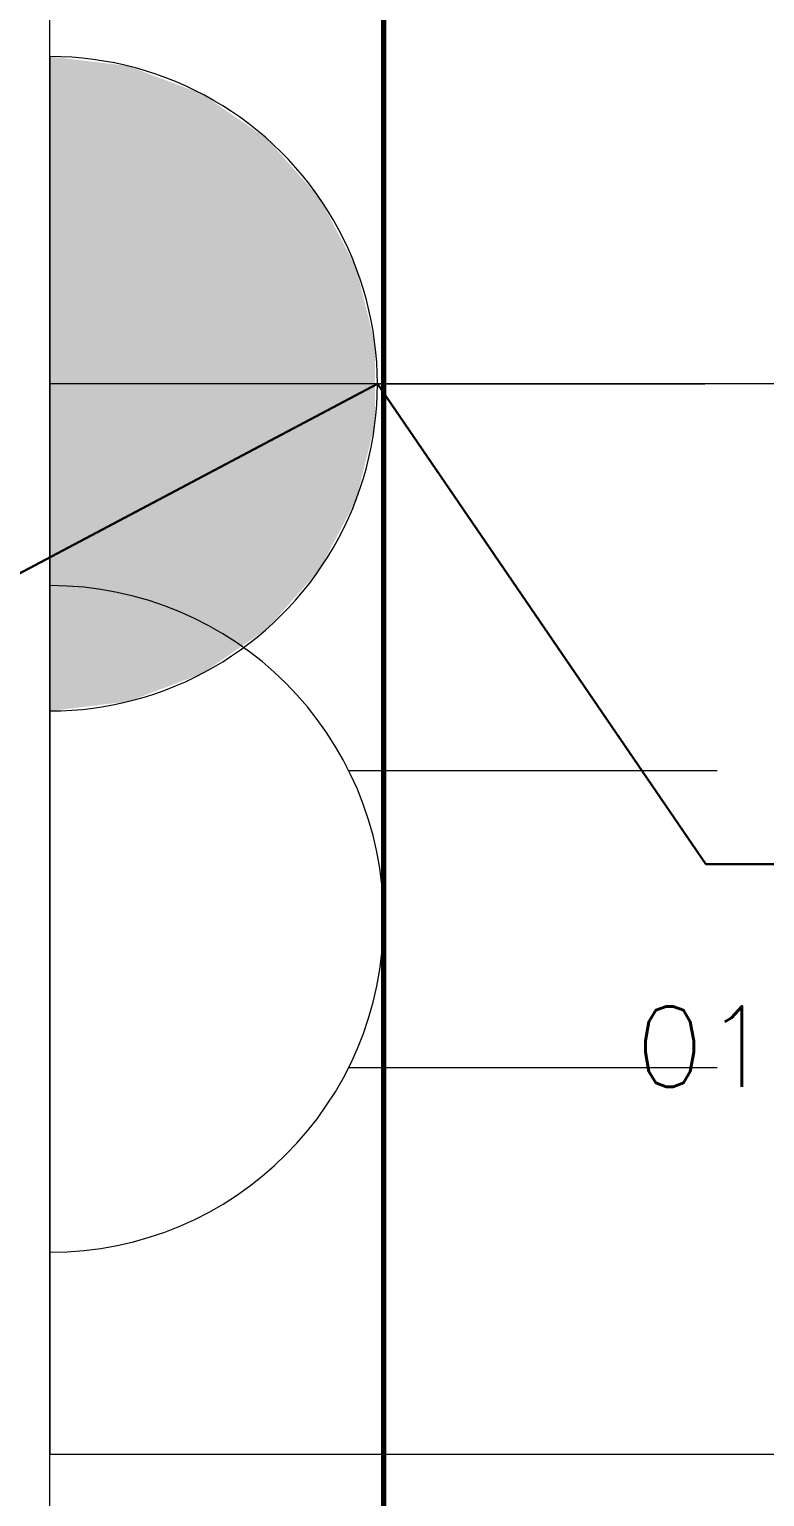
# Model space of a CAD drawing. Header units: metres. Extents: x 75097 to 220695, y -1557923 to -1361206.
# Drawn here: x 168251 to 168663, y -1424804 to -1423982 of the extents above; entities that cross this region are included whole.
import ezdxf

# ---------------------------------------------------------------- set-up
doc = ezdxf.new("R2010")
doc.units = ezdxf.units.M
doc.layers.get('0').update_dxf_attribs({"lineweight": 0})
for name, color, linetype, lineweight in [('A-100 - Copy$0$Medical Equipment and Furniture', 8, 'Continuous', 0), ('A-100 - Copy$0$NEW', 8, 'Continuous', 5), ('A-100 - Copy$0$Walls', 8, 'Continuous', 0), ('E-LG', 245, 'Continuous', 30)]:
    doc.layers.add(name, color=color, linetype=linetype, lineweight=lineweight)
doc.layers.add('E-POWR', color=7, linetype='Continuous', lineweight=9, true_color=0x4e7e3e)
doc.layers.add('E-PW', color=7, linetype='Continuous', lineweight=9, true_color=0x4e7e3e)
doc.styles.add('A-100 - Copy$0$list_ghTextstyle', font='romans.shx', dxfattribs={"height": 0.25})

# ---------------------------------------------------------------- blocks, each defined once
blk = doc.blocks.new('GI-041_dwg_E-SKT2-3902840-GI-041')
at = {"layer": 'E-POWR'}
blk.add_line((0.1982, -0.00002), (-0.1982, -0.00002), dxfattribs=at)
at = {"layer": 'E-PW'}
for p, q in [((-0.08788, 0.17652), (-0.08788, 0.39435)), ((0.08779, 0.17657), (0.08779, 0.3944)), ((-0.14657, -0.00004), (0.14657, -0.00004))]:
    blk.add_line(p, q, dxfattribs=at)
blk.add_arc((0, 0), 0.19719, 0.0142, 180.0142, dxfattribs=at)
blk = doc.blocks.new('GI-041_dwg_UPS-E-SKT1-3902843-GI-041')
at = {"layer": 'E-POWR'}
blk.add_hatch(color=256, dxfattribs=at).paths.add_polyline_path([(-0.19872, -0.00047), (0.19872, -0.00047), (0.19295, 0.04709), (0.17596, 0.09188), (0.14875, 0.13131), (0.11289, 0.16308), (0.07047, 0.18534), (0.02395, 0.19681), (-0.02395, 0.19681), (-0.07047, 0.18534), (-0.11289, 0.16308), (-0.14875, 0.13131), (-0.17596, 0.09188), (-0.19295, 0.04709)], flags=0)
for p, q in [((0, 0.19825), (0, 0.397)), ((-0.19872, -0.00047), (0.19872, -0.00047)), ((-0.14732, -0.00047), (0.14732, -0.00047))]:
    blk.add_line(p, q, dxfattribs=at)
blk.add_arc((0, -0.00047), 0.19872, 360, 180, dxfattribs=at)
blk = doc.blocks.new('*X106')
for p, q in [((5, 3), (5, 3)), ((5, 3), (5, 3)), ((5, 3), (5, 3)), ((5, 3), (5, 3)), ((5, 3), (5, 3)), ((5, 3), (5, 3)), ((5, 3), (5, 3)), ((5, 3), (5, 3)), ((5, 3), (5, 3)), ((5, 3), (5, 3)), ((5, 3), (5, 3)), ((5, 3), (5, 3)), ((5, 3), (5, 3)), ((5, 3), (5, 3)), ((5, 3), (5, 3)), ((5, 3), (5, 3)), ((5, 3), (5, 3)), ((5, 3), (5, 3)), ((5, 3), (5, 3)), ((5, 3), (5, 3)), ((5, 3), (5, 3)), ((5, 3), (5, 3)), ((5, 3), (5, 3)), ((5, 3), (5, 3)), ((5, 3), (5, 3)), ((5, 3), (5, 3)), ((5, 3), (5, 3)), ((5, 3), (5, 3)), ((5, 3), (5, 3)), ((5, 3), (5, 3)), ((5, 3), (5, 3)), ((5, 3), (5, 3)), ((5, 3), (5, 3)), ((5, 3), (5, 3)), ((5, 3), (5, 3)), ((5, 3), (5, 3)), ((5, 3), (5, 3)), ((5, 3), (5, 3)), ((5, 3), (5, 3)), ((5, 3), (5, 3)), ((5, 3), (5, 3)), ((5, 3), (5, 3)), ((5, 3), (5, 3)), ((5, 3), (5, 3)), ((5, 3), (5, 3)), ((5, 3), (5, 3)), ((5, 3), (5, 3)), ((5, 3), (5, 3)), ((5, 3), (5, 3)), ((5, 3), (5, 3)), ((5, 3), (5, 3)), ((5, 3), (5, 3)), ((5, 3), (5, 3)), ((5, 3), (5, 3)), ((5, 3), (5, 3)), ((5, 3), (5, 3)), ((5, 3), (5, 3)), ((5, 3), (5, 3)), ((5, 3), (5, 3)), ((5, 3), (5, 3)), ((5, 3), (5, 3)), ((5, 3), (5, 3)), ((5, 3), (5, 3)), ((5, 3), (5, 3)), ((5, 3), (5, 3)), ((5, 3), (5, 3)), ((6, 3), (5, 3)), ((5, 3), (5, 3)), ((6, 3), (5, 3)), ((5, 3), (5, 3)), ((6, 3), (5, 3)), ((5, 3), (5, 3)), ((6, 3), (5, 3)), ((5, 3), (5, 3)), ((5, 3), (5, 3)), ((5, 3), (5, 3)), ((5, 3), (5, 3)), ((5, 3), (5, 3)), ((5, 3), (5, 3)), ((5, 3), (5, 3)), ((5, 3), (5, 3)), ((5, 3), (5, 3)), ((5, 3), (5, 3)), ((5, 3), (5, 3)), ((5, 3), (5, 3)), ((5, 3), (5, 3)), ((5, 3), (5, 3)), ((5, 3), (5, 3)), ((5, 3), (5, 3)), ((5, 3), (5, 3)), ((5, 3), (5, 3)), ((5, 3), (5, 3)), ((5, 3), (5, 3)), ((5, 3), (5, 3)), ((5, 3), (5, 3)), ((5, 3), (5, 3)), ((6, 3), (6, 3)), ((6, 3), (6, 3)), ((6, 3), (6, 3)), ((6, 3), (6, 3)), ((6, 3), (6, 3)), ((6, 3), (6, 3)), ((6, 3), (6, 3)), ((6, 3), (6, 3)), ((6, 3), (6, 3)), ((6, 3), (6, 3)), ((6, 3), (6, 3)), ((6, 3), (6, 3)), ((6, 3), (6, 3)), ((6, 3), (6, 3)), ((6, 3), (6, 3)), ((6, 3), (6, 3)), ((6, 3), (6, 3)), ((6, 3), (6, 3)), ((6, 3), (6, 3)), ((6, 3), (6, 3)), ((6, 3), (6, 3)), ((6, 3), (6, 3)), ((6, 3), (6, 3)), ((6, 3), (6, 3)), ((6, 3), (6, 3)), ((6, 3), (6, 3)), ((6, 3), (6, 3)), ((6, 3), (6, 3)), ((6, 3), (6, 3)), ((6, 3), (6, 3)), ((6, 3), (6, 3)), ((6, 3), (6, 3)), ((6, 3), (6, 3)), ((6, 3), (6, 3)), ((6, 3), (6, 3)), ((6, 3), (6, 3)), ((6, 3), (6, 3)), ((6, 3), (6, 3)), ((6, 3), (6, 3)), ((6, 3), (6, 3)), ((6, 3), (6, 3)), ((6, 3), (6, 3)), ((6, 3), (6, 3)), ((6, 3), (6, 3)), ((6, 3), (6, 3)), ((6, 3), (6, 3)), ((6, 3), (6, 3)), ((6, 3), (6, 3)), ((6, 3), (6, 3)), ((6, 3), (6, 3)), ((6, 3), (6, 3)), ((6, 3), (6, 3)), ((6, 3), (6, 3)), ((6, 3), (6, 3)), ((6, 3), (6, 3)), ((6, 3), (6, 3)), ((6, 3), (6, 3)), ((6, 3), (6, 3)), ((6, 3), (6, 3)), ((6, 3), (6, 3)), ((6, 3), (6, 3)), ((6, 3), (6, 3)), ((6, 3), (6, 3)), ((6, 3), (6, 3)), ((6, 3), (6, 3)), ((6, 3), (6, 3)), ((6, 3), (6, 3)), ((6, 3), (6, 3)), ((6, 3), (6, 3)), ((6, 3), (6, 3)), ((6, 3), (6, 3)), ((6, 3), (6, 3)), ((6, 3), (6, 3)), ((6, 3), (6, 3)), ((6, 3), (6, 3)), ((6, 3), (6, 3)), ((6, 3), (6, 3)), ((6, 3), (6, 3)), ((6, 3), (6, 3)), ((6, 3), (6, 3)), ((6, 3), (6, 3)), ((6, 3), (6, 3)), ((6, 3), (6, 3)), ((6, 3), (6, 3)), ((6, 3), (6, 3)), ((6, 3), (6, 3)), ((6, 3), (6, 3)), ((6, 3), (6, 3)), ((6, 3), (6, 3)), ((6, 3), (6, 3)), ((6, 3), (6, 3)), ((6, 3), (6, 3)), ((6, 3), (6, 3)), ((6, 3), (6, 3)), ((6, 3), (6, 3)), ((6, 3), (6, 3)), ((6, 3), (6, 3)), ((6, 3), (6, 3)), ((6, 3), (6, 3)), ((6, 3), (6, 3)), ((6, 3), (6, 3)), ((6, 3), (6, 3)), ((6, 3), (6, 3)), ((6, 3), (6, 3)), ((6, 3), (6, 3)), ((6, 3), (6, 3)), ((6, 3), (6, 3)), ((6, 3), (6, 3)), ((6, 3), (6, 3)), ((6, 3), (6, 3)), ((6, 3), (6, 3)), ((6, 3), (6, 3)), ((6, 3), (6, 3)), ((6, 3), (6, 3)), ((6, 3), (6, 3)), ((6, 3), (6, 3)), ((6, 3), (6, 3)), ((6, 3), (6, 3)), ((6, 3), (6, 3)), ((6, 3), (6, 3)), ((6, 3), (6, 3)), ((6, 3), (6, 3)), ((6, 3), (6, 3)), ((6, 3), (6, 3)), ((6, 3), (6, 3)), ((6, 3), (6, 3)), ((6, 3), (6, 3)), ((6, 3), (6, 3)), ((6, 3), (6, 3)), ((6, 3), (6, 3)), ((6, 3), (6, 3)), ((6, 3), (6, 3)), ((6, 3), (6, 3)), ((6, 3), (6, 3)), ((6, 3), (6, 3)), ((6, 3), (6, 3)), ((6, 3), (6, 3)), ((6, 3), (6, 3)), ((6, 3), (6, 3)), ((6, 3), (6, 3)), ((6, 3), (6, 3)), ((6, 3), (6, 3)), ((6, 3), (6, 3)), ((6, 3), (6, 3)), ((6, 3), (6, 3)), ((6, 3), (6, 3)), ((6, 3), (6, 3)), ((6, 3), (6, 3)), ((6, 3), (6, 3)), ((6, 3), (6, 3)), ((6, 3), (6, 3)), ((6, 3), (6, 3)), ((6, 3), (6, 3)), ((6, 3), (6, 3)), ((6, 3), (6, 3)), ((6, 3), (6, 3)), ((6, 3), (6, 3)), ((6, 3), (6, 3)), ((6, 3), (6, 3)), ((6, 3), (6, 3)), ((6, 3), (6, 3)), ((6, 3), (6, 3)), ((6, 3), (6, 3)), ((6, 3), (6, 3)), ((6, 3), (6, 3)), ((6, 3), (6, 3)), ((6, 3), (6, 3)), ((6, 3), (6, 3)), ((6, 3), (6, 3)), ((6, 3), (6, 3)), ((6, 3), (6, 3)), ((6, 3), (6, 3)), ((6, 3), (6, 3)), ((6, 3), (6, 3)), ((6, 3), (6, 3)), ((6, 3), (6, 3)), ((6, 3), (6, 3)), ((6, 3), (6, 3)), ((6, 3), (6, 3)), ((6, 3), (6, 3)), ((6, 3), (6, 3)), ((6, 3), (6, 3)), ((6, 3), (6, 3)), ((6, 3), (6, 3)), ((6, 3), (6, 3)), ((6, 3), (6, 3)), ((6, 3), (6, 3)), ((6, 3), (6, 3)), ((6, 3), (6, 3)), ((6, 3), (6, 3)), ((6, 3), (6, 3)), ((6, 3), (6, 3)), ((6, 3), (6, 3)), ((6, 3), (6, 3)), ((6, 3), (6, 3)), ((6, 3), (6, 3)), ((6, 3), (6, 3)), ((6, 3), (6, 3)), ((6, 3), (6, 3)), ((6, 3), (6, 3)), ((6, 3), (6, 3)), ((6, 3), (6, 3)), ((6, 3), (6, 3)), ((6, 3), (6, 3)), ((6, 3), (5, 3)), ((6, 3), (5, 3)), ((6, 3), (5, 3)), ((6, 3), (5, 3)), ((6, 3), (5, 3)), ((6, 3), (6, 3)), ((6, 3), (6, 3)), ((6, 3), (6, 3)), ((6, 3), (6, 3)), ((6, 3), (6, 3)), ((6, 3), (6, 3)), ((6, 3), (6, 3)), ((6, 3), (6, 3)), ((6, 3), (6, 3)), ((6, 3), (6, 3)), ((6, 3), (6, 3)), ((6, 3), (6, 3)), ((6, 3), (6, 3)), ((6, 3), (6, 3)), ((6, 3), (6, 3)), ((6, 3), (6, 3)), ((6, 3), (6, 3)), ((6, 3), (6, 3)), ((6, 3), (6, 3)), ((6, 3), (6, 3)), ((6, 3), (6, 3)), ((6, 3), (6, 3)), ((6, 3), (6, 3)), ((6, 3), (6, 3)), ((6, 3), (6, 3)), ((6, 3), (6, 3)), ((6, 3), (6, 3)), ((6, 3), (6, 3)), ((6, 3), (6, 3)), ((6, 3), (6, 3)), ((6, 3), (6, 3)), ((6, 3), (6, 3)), ((6, 3), (6, 3)), ((6, 3), (6, 3)), ((6, 3), (6, 3)), ((6, 3), (6, 3)), ((6, 3), (6, 3)), ((6, 3), (6, 3)), ((6, 3), (6, 3)), ((6, 3), (6, 3)), ((6, 3), (6, 3)), ((6, 3), (6, 3)), ((6, 3), (6, 3)), ((6, 3), (6, 3)), ((6, 3), (6, 3)), ((6, 3), (6, 3)), ((6, 3), (6, 3)), ((6, 3), (6, 3)), ((6, 3), (6, 3)), ((6, 3), (6, 3)), ((6, 3), (6, 3)), ((6, 3), (6, 3)), ((6, 3), (6, 3)), ((6, 3), (6, 3)), ((6, 3), (6, 3)), ((6, 3), (6, 3)), ((6, 3), (6, 3)), ((6, 3), (6, 3)), ((6, 3), (6, 3)), ((6, 3), (6, 3)), ((6, 3), (6, 3)), ((6, 3), (6, 3)), ((6, 3), (6, 3)), ((6, 3), (6, 3)), ((6, 3), (6, 3)), ((6, 3), (6, 3)), ((6, 3), (6, 3)), ((6, 3), (6, 3)), ((6, 3), (6, 3)), ((6, 3), (6, 3)), ((6, 3), (6, 3)), ((6, 3), (6, 3)), ((6, 3), (6, 3)), ((6, 3), (6, 3)), ((6, 3), (6, 3)), ((6, 3), (6, 3)), ((6, 3), (6, 3)), ((6, 3), (6, 3)), ((6, 3), (6, 3)), ((6, 3), (6, 3)), ((6, 3), (6, 3)), ((6, 3), (6, 3)), ((6, 3), (6, 3)), ((6, 3), (6, 3)), ((6, 3), (6, 3)), ((6, 3), (6, 3)), ((6, 3), (6, 3)), ((6, 3), (6, 3)), ((6, 3), (6, 3)), ((6, 3), (6, 3)), ((6, 3), (6, 3)), ((6, 3), (6, 3)), ((6, 3), (6, 3)), ((6, 3), (6, 3)), ((6, 3), (6, 3)), ((6, 3), (6, 3)), ((6, 3), (6, 3)), ((6, 3), (6, 3)), ((6, 3), (6, 3)), ((6, 3), (6, 3)), ((6, 3), (6, 3)), ((6, 3), (6, 3)), ((6, 3), (6, 3)), ((6, 3), (6, 3)), ((6, 3), (6, 3)), ((6, 3), (6, 3)), ((6, 3), (6, 3)), ((6, 3), (6, 3)), ((6, 3), (6, 3)), ((6, 3), (6, 3)), ((6, 3), (6, 3)), ((6, 3), (6, 3)), ((6, 3), (6, 3)), ((6, 3), (6, 3)), ((6, 3), (6, 3)), ((6, 3), (6, 3)), ((6, 3), (6, 3)), ((6, 3), (6, 3)), ((6, 3), (6, 3)), ((6, 3), (6, 3)), ((6, 3), (6, 3)), ((6, 3), (6, 3)), ((6, 3), (6, 3)), ((6, 3), (6, 3)), ((6, 3), (6, 3)), ((6, 3), (6, 3)), ((6, 3), (6, 3)), ((6, 3), (6, 3)), ((6, 3), (6, 3)), ((6, 3), (6, 3)), ((6, 3), (6, 3)), ((6, 3), (6, 3)), ((6, 3), (6, 3)), ((6, 3), (6, 3)), ((6, 3), (6, 3)), ((6, 3), (6, 3)), ((6, 3), (6, 3)), ((6, 3), (6, 3)), ((6, 3), (6, 3)), ((6, 3), (6, 3)), ((6, 3), (6, 3)), ((6, 3), (6, 3)), ((6, 3), (6, 3)), ((6, 3), (6, 3)), ((6, 3), (6, 3)), ((6, 3), (6, 3)), ((6, 3), (6, 3)), ((6, 3), (6, 3)), ((6, 3), (6, 3)), ((6, 3), (6, 3)), ((6, 3), (6, 3)), ((6, 3), (6, 3)), ((6, 3), (6, 3)), ((6, 3), (6, 3)), ((6, 3), (6, 3)), ((6, 3), (6, 3)), ((6, 3), (6, 3)), ((6, 3), (6, 3)), ((6, 3), (6, 3)), ((6, 3), (6, 3)), ((6, 3), (6, 3)), ((6, 3), (6, 3)), ((6, 3), (6, 3)), ((6, 3), (6, 3)), ((6, 3), (6, 3)), ((6, 3), (6, 3)), ((6, 3), (6, 3)), ((6, 3), (6, 3)), ((6, 3), (6, 3)), ((6, 3), (6, 3)), ((6, 3), (6, 3)), ((6, 3), (6, 3)), ((6, 3), (6, 3)), ((6, 3), (6, 3)), ((6, 3), (6, 3)), ((6, 3), (6, 3)), ((6, 3), (6, 3)), ((6, 3), (6, 3)), ((6, 3), (6, 3)), ((6, 3), (6, 3)), ((6, 3), (6, 3)), ((6, 3), (6, 3)), ((6, 3), (6, 3)), ((6, 3), (6, 3)), ((6, 3), (6, 3)), ((6, 3), (6, 3)), ((6, 3), (6, 3)), ((6, 3), (6, 3)), ((6, 3), (6, 3)), ((6, 3), (6, 3)), ((6, 3), (6, 3)), ((6, 3), (6, 3)), ((6, 3), (6, 3)), ((6, 3), (6, 3)), ((6, 3), (6, 3)), ((6, 3), (6, 3)), ((6, 3), (6, 3)), ((6, 3), (6, 3)), ((6, 3), (6, 3)), ((6, 3), (6, 3)), ((6, 3), (6, 3)), ((6, 3), (6, 3)), ((6, 3), (6, 3)), ((6, 3), (6, 3)), ((6, 3), (6, 3)), ((6, 3), (6, 3)), ((6, 3), (6, 3)), ((6, 3), (6, 3)), ((6, 3), (6, 3)), ((6, 3), (6, 3)), ((6, 3), (6, 3)), ((6, 3), (6, 3)), ((6, 3), (6, 3)), ((6, 3), (6, 3)), ((6, 3), (6, 3)), ((6, 3), (6, 3)), ((6, 3), (6, 3)), ((6, 3), (6, 3)), ((6, 3), (6, 3)), ((6, 3), (6, 3)), ((6, 3), (6, 3)), ((6, 3), (6, 3)), ((6, 3), (6, 3)), ((6, 3), (6, 3)), ((6, 3), (6, 3)), ((6, 3), (6, 3)), ((6, 3), (6, 3)), ((6, 3), (6, 3)), ((6, 3), (6, 3)), ((6, 3), (6, 3)), ((6, 3), (6, 3)), ((6, 3), (6, 3)), ((6, 3), (6, 3)), ((6, 3), (6, 3)), ((6, 3), (6, 3)), ((6, 3), (6, 3)), ((6, 3), (6, 3)), ((6, 3), (6, 3)), ((6, 3), (6, 3)), ((6, 3), (6, 3)), ((6, 3), (6, 3)), ((6, 3), (6, 3)), ((6, 3), (6, 3)), ((6, 3), (6, 3)), ((6, 3), (6, 3)), ((6, 3), (6, 3)), ((6, 3), (6, 3)), ((6, 3), (6, 3)), ((6, 3), (6, 3)), ((6, 3), (6, 3)), ((6, 3), (6, 3)), ((6, 3), (6, 3)), ((6, 3), (6, 3)), ((6, 3), (6, 3)), ((6, 3), (6, 3)), ((6, 3), (6, 3)), ((6, 3), (6, 3)), ((6, 3), (6, 3)), ((6, 3), (6, 3)), ((6, 3), (6, 3)), ((6, 3), (6, 3)), ((6, 3), (6, 3)), ((6, 3), (6, 3)), ((6, 3), (6, 3)), ((6, 3), (6, 3)), ((6, 3), (6, 3)), ((6, 3), (6, 3)), ((6, 3), (6, 3)), ((6, 3), (6, 3)), ((6, 3), (6, 3)), ((6, 3), (6, 3)), ((6, 3), (6, 3)), ((6, 3), (6, 3)), ((6, 3), (6, 3)), ((6, 3), (6, 3)), ((6, 3), (6, 3)), ((6, 3), (6, 3)), ((6, 3), (6, 3)), ((6, 3), (6, 3)), ((6, 3), (6, 3)), ((6, 3), (6, 3)), ((6, 3), (6, 3)), ((6, 3), (6, 3)), ((6, 3), (6, 3)), ((6, 3), (6, 3)), ((6, 3), (6, 3)), ((6, 3), (6, 3)), ((6, 3), (6, 3)), ((6, 3), (6, 3)), ((6, 3), (6, 3)), ((6, 3), (6, 3)), ((6, 3), (6, 3)), ((6, 3), (6, 3)), ((6, 3), (6, 3)), ((6, 3), (6, 3)), ((6, 3), (6, 3)), ((6, 3), (6, 3)), ((6, 3), (6, 3)), ((6, 3), (6, 3)), ((6, 3), (6, 3)), ((6, 3), (6, 3)), ((6, 3), (6, 3)), ((6, 3), (6, 3)), ((6, 3), (6, 3)), ((6, 3), (6, 3)), ((6, 3), (6, 3)), ((6, 3), (6, 3)), ((6, 3), (6, 3)), ((6, 3), (6, 3)), ((6, 3), (6, 3)), ((6, 3), (6, 3)), ((6, 3), (6, 3)), ((6, 3), (6, 3)), ((6, 3), (6, 3)), ((6, 3), (6, 3)), ((6, 3), (6, 3)), ((6, 3), (6, 3))]:
    blk.add_line(p, q)
blk = doc.blocks.new('*X107')
for p, q in [((13, 1), (13, 1)), ((13, 1), (13, 1)), ((13, 1), (13, 1)), ((13, 1), (13, 1)), ((13, 1), (13, 1)), ((13, 1), (13, 1)), ((13, 1), (13, 1)), ((13, 1), (13, 1)), ((13, 1), (13, 1)), ((13, 1), (13, 1)), ((13, 1), (13, 1)), ((13, 1), (13, 1)), ((13, 1), (13, 1)), ((13, 1), (13, 1)), ((13, 1), (13, 1)), ((13, 1), (14, 1)), ((13, 1), (14, 1)), ((13, 1), (14, 1)), ((13, 1), (13, 1)), ((13, 1), (13, 1)), ((13, 1), (13, 1)), ((13, 1), (13, 1)), ((13, 1), (13, 1)), ((13, 1), (13, 1)), ((13, 1), (13, 1)), ((13, 1), (13, 1)), ((13, 1), (13, 1)), ((13, 1), (13, 1)), ((13, 1), (13, 1)), ((13, 1), (13, 1)), ((13, 1), (13, 1)), ((13, 1), (13, 1)), ((13, 1), (13, 1)), ((13, 1), (13, 1)), ((13, 1), (13, 1)), ((13, 1), (13, 1)), ((13, 1), (13, 1)), ((13, 1), (13, 1)), ((13, 1), (13, 1)), ((13, 1), (13, 1)), ((13, 1), (13, 1)), ((13, 1), (13, 1)), ((13, 1), (13, 1)), ((13, 1), (13, 1)), ((13, 1), (13, 1)), ((13, 1), (13, 1)), ((13, 1), (13, 1)), ((13, 1), (13, 1)), ((13, 1), (13, 1)), ((13, 1), (13, 1)), ((13, 1), (13, 1)), ((13, 1), (13, 1)), ((13, 1), (13, 1)), ((13, 1), (13, 1)), ((13, 1), (13, 1)), ((13, 1), (13, 1)), ((13, 1), (13, 1)), ((13, 1), (13, 1)), ((13, 1), (13, 1)), ((13, 1), (13, 1)), ((13, 1), (13, 1)), ((13, 1), (13, 1)), ((13, 1), (13, 1)), ((13, 1), (13, 1)), ((13, 1), (13, 1)), ((13, 1), (13, 1)), ((13, 1), (13, 1)), ((13, 1), (13, 1)), ((13, 1), (13, 1)), ((13, 1), (13, 1)), ((13, 1), (13, 1)), ((13, 1), (13, 1)), ((13, 1), (13, 1)), ((13, 1), (13, 1)), ((13, 1), (13, 1)), ((13, 1), (13, 1)), ((13, 1), (13, 1)), ((13, 1), (13, 1)), ((13, 1), (13, 1)), ((13, 1), (13, 1)), ((13, 1), (13, 1)), ((13, 1), (13, 1)), ((13, 1), (13, 1)), ((13, 1), (13, 1)), ((13, 1), (13, 1)), ((13, 1), (13, 1)), ((13, 1), (13, 1)), ((13, 1), (13, 1)), ((13, 1), (13, 1)), ((13, 1), (13, 1)), ((13, 1), (13, 1)), ((13, 1), (13, 1)), ((13, 1), (13, 1)), ((13, 1), (13, 1)), ((13, 1), (13, 1)), ((13, 1), (13, 1)), ((13, 1), (13, 1)), ((13, 1), (13, 1)), ((13, 1), (13, 1)), ((13, 1), (13, 1)), ((13, 1), (13, 1)), ((13, 1), (13, 1)), ((13, 1), (13, 1)), ((13, 1), (13, 1)), ((13, 1), (13, 1)), ((13, 1), (13, 1)), ((13, 1), (13, 1)), ((13, 1), (13, 1)), ((13, 1), (13, 1)), ((13, 1), (13, 1)), ((13, 1), (13, 1)), ((13, 1), (13, 1)), ((13, 1), (13, 1)), ((13, 1), (13, 1)), ((13, 1), (13, 1)), ((13, 1), (13, 1)), ((13, 1), (13, 1)), ((13, 1), (13, 1)), ((13, 1), (13, 1)), ((13, 1), (13, 1)), ((13, 1), (13, 1)), ((13, 1), (13, 1)), ((13, 1), (13, 1)), ((13, 1), (14, 1)), ((13, 0), (13, 0)), ((13, 0), (13, 0)), ((13, 0), (13, 0)), ((13, 0), (13, 0)), ((13, 0), (13, 0)), ((13, 0), (13, 0)), ((13, 0), (13, 0)), ((13, 0), (13, 0)), ((13, 0), (13, 0)), ((13, 0), (13, 0)), ((13, 0), (13, 0)), ((13, 0), (13, 0)), ((13, 0), (13, 0)), ((13, 0), (13, 0)), ((13, 0), (13, 0)), ((13, 0), (13, 0)), ((13, 0), (13, 0)), ((13, 0), (13, 0)), ((13, 0), (13, 0)), ((13, 0), (13, 0)), ((13, 0), (13, 0)), ((13, 0), (13, 0)), ((13, 0), (13, 0)), ((13, 0), (13, 0)), ((13, 0), (13, 0)), ((13, 0), (13, 0)), ((13, 0), (13, 0)), ((13, 0), (13, 0)), ((13, 0), (13, 0)), ((13, 0), (13, 0)), ((13, 0), (13, 0)), ((13, 0), (13, 0)), ((13, 0), (13, 0)), ((13, 0), (13, 0)), ((13, 0), (13, 0)), ((13, 0), (13, 0)), ((13, 0), (13, 0)), ((13, 0), (13, 0)), ((13, 0), (13, 0)), ((13, 0), (13, 0)), ((13, 0), (13, 0)), ((13, 0), (13, 0)), ((13, 0), (13, 0)), ((13, 0), (13, 0)), ((13, 0), (13, 0)), ((13, 0), (13, 0)), ((13, 0), (13, 0)), ((13, 0), (13, 0)), ((13, 0), (14, 0)), ((13, 0), (14, 0)), ((13, 0), (13, 0)), ((13, 0), (14, 0)), ((14, 1), (14, 1)), ((14, 1), (14, 1)), ((14, 1), (14, 1)), ((14, 1), (14, 1)), ((14, 1), (14, 1)), ((14, 1), (14, 1)), ((14, 1), (14, 1)), ((14, 1), (14, 1)), ((14, 1), (14, 1)), ((14, 1), (14, 1)), ((14, 1), (14, 1)), ((14, 1), (14, 1)), ((14, 1), (14, 1)), ((14, 1), (14, 1)), ((14, 1), (14, 1)), ((14, 1), (14, 1)), ((14, 1), (14, 1)), ((14, 1), (14, 1)), ((14, 1), (14, 1)), ((14, 1), (14, 1)), ((14, 1), (14, 1)), ((14, 1), (14, 1)), ((14, 1), (14, 1)), ((14, 1), (14, 1)), ((14, 1), (14, 1)), ((14, 1), (14, 1)), ((14, 1), (14, 1)), ((14, 1), (14, 1)), ((14, 1), (14, 1)), ((14, 1), (14, 1)), ((14, 1), (14, 1)), ((14, 1), (14, 1)), ((14, 1), (14, 1)), ((14, 1), (14, 1)), ((14, 1), (14, 1)), ((14, 1), (14, 1)), ((14, 1), (14, 1)), ((14, 1), (14, 1)), ((14, 1), (14, 1)), ((14, 1), (14, 1)), ((14, 1), (14, 1)), ((14, 1), (14, 1)), ((14, 1), (14, 1)), ((14, 1), (14, 1)), ((14, 1), (14, 1)), ((14, 1), (14, 1)), ((14, 1), (14, 1)), ((14, 1), (14, 1)), ((14, 1), (14, 1)), ((14, 1), (14, 1)), ((14, 1), (14, 1)), ((14, 1), (14, 1)), ((14, 1), (14, 1)), ((14, 1), (14, 1)), ((14, 1), (14, 1)), ((14, 1), (14, 1)), ((14, 1), (14, 1)), ((14, 1), (14, 1)), ((14, 1), (14, 1)), ((14, 1), (14, 1)), ((14, 1), (14, 1)), ((14, 1), (14, 1)), ((14, 1), (14, 1)), ((14, 1), (14, 1)), ((14, 1), (14, 1)), ((14, 1), (14, 1)), ((14, 1), (14, 1)), ((14, 1), (14, 1)), ((14, 1), (14, 1)), ((14, 1), (14, 1)), ((14, 1), (14, 1)), ((14, 1), (14, 1)), ((14, 1), (14, 1)), ((14, 1), (14, 1)), ((14, 1), (14, 1)), ((14, 1), (14, 1)), ((14, 1), (14, 1)), ((14, 1), (14, 1)), ((14, 1), (14, 1)), ((14, 1), (14, 1)), ((14, 1), (14, 1)), ((14, 1), (14, 1)), ((14, 1), (14, 1)), ((14, 1), (14, 1)), ((14, 1), (14, 1)), ((14, 1), (14, 1)), ((14, 1), (14, 1)), ((14, 1), (14, 1)), ((14, 1), (14, 1)), ((14, 1), (14, 1)), ((14, 1), (14, 1)), ((14, 1), (14, 1)), ((14, 1), (14, 1)), ((14, 1), (14, 1)), ((14, 0), (14, 0)), ((14, 0), (14, 0)), ((14, 0), (14, 0)), ((14, 0), (14, 0)), ((14, 0), (14, 0)), ((14, 0), (14, 0)), ((14, 0), (14, 0)), ((14, 0), (14, 0)), ((14, 0), (14, 0)), ((14, 0), (14, 0)), ((14, 0), (14, 0)), ((14, 0), (14, 0)), ((14, 0), (14, 0)), ((14, 0), (14, 0)), ((14, 0), (14, 0)), ((14, 0), (14, 0)), ((14, 0), (14, 0)), ((14, 0), (14, 0)), ((14, 0), (14, 0)), ((14, 0), (14, 0)), ((14, 0), (14, 0)), ((14, 0), (14, 0)), ((14, 0), (14, 0)), ((14, 0), (14, 0)), ((14, 0), (14, 0)), ((14, 0), (14, 0)), ((14, 0), (14, 0)), ((14, 0), (14, 0)), ((14, 0), (14, 0)), ((14, 0), (14, 0)), ((14, 0), (14, 0)), ((14, 0), (14, 0)), ((14, 0), (14, 0)), ((14, 0), (14, 0)), ((14, 0), (14, 0)), ((14, 0), (14, 0)), ((14, 0), (14, 0)), ((14, 0), (14, 0)), ((14, 0), (14, 0)), ((14, 0), (14, 0)), ((14, 0), (14, 0)), ((14, 0), (14, 0)), ((14, 0), (14, 0)), ((14, 0), (14, 0)), ((14, 0), (14, 0)), ((14, 0), (14, 0)), ((14, 0), (14, 0)), ((14, 0), (14, 0)), ((13, 0), (13, 0)), ((13, 0), (14, 0)), ((13, 0), (13, 0)), ((13, 0), (14, 0)), ((13, 0), (13, 0)), ((13, 0), (14, 0)), ((13, 0), (13, 0)), ((13, 0), (13, 0)), ((13, 0), (13, 0)), ((13, 0), (13, 0)), ((13, 0), (14, 0)), ((13, 0), (13, 0)), ((13, 0), (14, 0)), ((13, 0), (13, 0)), ((13, 0), (14, 0)), ((13, 0), (13, 0)), ((13, 0), (14, 0)), ((13, 0), (13, 0)), ((13, 0), (14, 0)), ((13, 0), (13, 0)), ((13, 0), (14, 0)), ((13, 0), (13, 0)), ((13, 0), (14, 0)), ((13, 0), (13, 0)), ((13, 0), (13, 0)), ((13, 0), (13, 0)), ((13, 0), (14, 0)), ((13, 0), (13, 0)), ((13, 0), (14, 0)), ((13, 0), (13, 0)), ((13, 0), (14, 0)), ((13, 0), (13, 0)), ((13, 0), (14, 0)), ((13, 0), (13, 0)), ((13, 0), (13, 0)), ((13, 0), (13, 0)), ((13, 0), (13, 0)), ((13, 0), (13, 0)), ((13, 0), (13, 0)), ((13, 0), (13, 0)), ((13, 0), (13, 0)), ((13, 0), (13, 0)), ((13, 0), (13, 0)), ((13, 0), (13, 0)), ((13, 0), (13, 0)), ((13, 0), (13, 0)), ((13, 0), (13, 0)), ((13, 0), (13, 0)), ((13, 0), (13, 0)), ((13, 0), (13, 0)), ((13, 0), (13, 0)), ((13, 0), (13, 0)), ((13, 0), (13, 0)), ((13, 0), (13, 0)), ((13, 0), (13, 0)), ((13, 0), (13, 0)), ((13, 0), (13, 0)), ((13, 0), (13, 0)), ((13, 0), (13, 0)), ((13, 0), (13, 0)), ((13, 0), (13, 0)), ((13, 0), (13, 0)), ((13, 0), (13, 0)), ((13, 0), (13, 0)), ((13, -1), (13, -1)), ((13, -1), (13, -1)), ((13, -1), (13, -1)), ((13, -1), (13, -1)), ((13, -1), (13, -1)), ((13, -1), (14, -1)), ((13, -1), (13, -1)), ((14, 0), (14, 0)), ((14, 0), (14, 0)), ((14, 0), (14, 0)), ((14, 0), (14, 0)), ((14, 0), (14, 0)), ((14, 0), (14, 0)), ((14, 0), (14, 0)), ((14, 0), (14, 0)), ((14, 0), (14, 0)), ((14, 0), (14, 0)), ((14, 0), (14, 0)), ((14, 0), (14, 0)), ((14, 0), (14, 0)), ((14, 0), (14, 0)), ((14, 0), (14, 0)), ((13, 0), (14, 0)), ((14, 0), (14, 0)), ((14, 0), (14, 0)), ((14, 0), (14, 0)), ((14, 0), (14, 0)), ((14, 0), (14, 0)), ((14, 0), (14, 0)), ((14, 0), (14, 0)), ((14, 0), (14, 0)), ((14, 0), (14, 0)), ((14, 0), (14, 0)), ((14, 0), (14, 0)), ((14, 0), (14, 0)), ((14, 0), (14, 0)), ((14, 0), (14, 0)), ((14, 0), (14, 0)), ((14, 0), (14, 0)), ((14, 0), (14, 0)), ((14, 0), (14, 0)), ((14, 0), (14, 0)), ((14, 0), (14, 0)), ((14, 0), (14, 0)), ((14, 0), (14, 0)), ((14, 0), (14, 0)), ((14, 0), (14, 0)), ((14, 0), (14, 0)), ((14, 0), (14, 0)), ((14, 0), (14, 0)), ((14, 0), (14, 0)), ((14, 0), (14, 0)), ((14, 0), (14, 0)), ((14, 0), (14, 0)), ((14, 0), (14, 0)), ((14, 0), (14, 0)), ((14, 0), (14, 0)), ((14, -1), (14, -1)), ((14, -1), (14, -1)), ((14, -1), (14, -1)), ((14, -1), (14, -1)), ((14, -1), (14, -1))]:
    blk.add_line(p, q)
blk = doc.blocks.new('A-100 - Copy$0$GF21042-P')
for p, q in [((0.7, 0.6), (-0.7, 0.6)), ((0.7, 0), (0.7, 0.6)), ((-0.7, 0), (0.7, 0))]:
    blk.add_line(p, q)
for points in [[(0.7, 0.6), (0.7, 0.6), (0.7, 0.6), (0.7, 0.6), (0.7, 0.6), (0.7, 0.6), (0.7, 0.6), (0.7, 0.6), (0.7, 0.6), (0.7, 0.6), (0.7, 0.6), (0.7, 0.6), (0.7, 0.6), (0.7, 0.6), (0.7, 0.6), (0.7, 0.6), (0.7, 0.6), (0.7, 0.6), (0.7, 0.6), (0.7, 0.6), (0.7, 0.6), (0.7, 0.6), (0.7, 0.6), (0.7, 0.6), (0.7, 0.6), (0.7, 0.6), (0.7, 0.6), (0.7, 0.6), (0.7, 0.6), (0.7, 0.6), (0.7, 0.6), (0.7, 0.6), (0.7, 0.6), (0.7, 0.6), (0.7, 0.6), (0.7, 0.6), (0.7, 0.6), (0.7, 0.6), (0.7, 0.6), (0.7, 0.6), (0.7, 0.6), (0.7, 0.6), (0.7, 0.6), (0.7, 0.6), (0.7, 0.6), (0.7, 0.6), (0.7, 0.6), (0.7, 0.6), (0.7, 0.6), (0.7, 0.6), (0.7, 0.6), (0.7, 0.6), (0.7, 0.6), (0.7, 0.6), (0.7, 0.6), (0.7, 0.6), (0.7, 0.6), (0.7, 0.6), (0.7, 0.6), (0.7, 0.6), (0.7, 0.6), (0.7, 0.6), (0.7, 0.6), (0.7, 0.6), (0.7, 0.6), (0.7, 0.6), (0.7, 0.6), (0.7, 0.6), (0.7, 0.6), (0.7, 0.6), (0.7, 0.6), (0.7, 0.6), (0.7, 0.6), (0.7, 0.6), (0.7, 0.6), (0.7, 0.6), (0.7, 0.6), (0.7, 0.6), (0.7, 0.6), (0.7, 0.6), (0.7, 0.6), (0.7, 0.6), (0.7, 0.6), (0.7, 0.6), (0.7, 0.6), (0.7, 0.6), (0.7, 0.6), (0.7, 0.6), (0.7, 0.6), (0.7, 0.6), (0.7, 0.6), (0.7, 0.6), (0.7, 0.6), (0.7, 0.6), (0.7, 0.6), (0.7, 0.6), (0.7, 0.6), (0.7, 0.6), (0.7, 0.6), (0.7, 0.6), (0.7, 0.6), (0.7, 0.6), (0.7, 0.6), (0.7, 0.6), (0.7, 0.6), (0.7, 0.6), (0.7, 0.6), (0.7, 0.6), (0.7, 0.6), (0.7, 0.6), (0.7, 0.6), (0.7, 0.6), (0.7, 0.6), (0.7, 0.6), (0.7, 0.6), (0.7, 0.6), (0.7, 0.6), (0.7, 0.6), (0.7, 0.6), (0.7, 0.6), (0.7, 0.6), (0.7, 0.6), (0.7, 0.6), (0.7, 0.6), (0.7, 0.6), (0.7, 0.6), (0.7, 0.6), (0.7, 0.6), (0.7, 0.6), (0.7, 0.6), (0.7, 0.6), (0.7, 0.6), (0.7, 0.6), (0.7, 0.6), (0.7, 0.6), (0.7, 0.6), (0.7, 0.6), (0.7, 0.6), (0.7, 0.6), (0.7, 0.6), (0.7, 0.6), (0.7, 0.6), (0.7, 0.6), (0.7, 0.6), (0.7, 0.6), (0.7, 0.6), (0.7, 0.6), (0.7, 0.6), (0.7, 0.6), (0.7, 0.6), (0.7, 0.6), (0.7, 0.6), (0.7, 0.6), (0.7, 0.6), (0.7, 0.6), (0.7, 0.6), (0.7, 0.6), (0.7, 0.6), (0.7, 0.6), (0.7, 0.6), (0.7, 0.6), (0.7, 0.6), (0.7, 0.6), (0.7, 0.6), (0.7, 0.6), (0.7, 0.6), (0.7, 0.6), (0.7, 0.6), (0.7, 0.6), (0.7, 0.6), (0.7, 0.6), (0.7, 0.6), (0.7, 0.6), (0.7, 0.6), (0.7, 0.6), (0.7, 0.6), (0.7, 0.6), (0.7, 0.6), (0.7, 0.6), (0.7, 0.6), (0.7, 0.6), (0.7, 0.6), (0.7, 0.6), (0.7, 0.6), (0.7, 0.6), (0.7, 0.6), (0.7, 0.6), (0.7, 0.6), (0.7, 0.6), (0.7, 0.6), (0.7, 0.6), (0.7, 0.6), (0.7, 0.6), (0.7, 0.6), (0.7, 0.6), (0.7, 0.6), (0.7, 0.6), (0.7, 0.6), (0.7, 0.6), (0.7, 0.6), (0.7, 0.6), (0.7, 0.6), (0.7, 0.6), (0.7, 0.6), (0.7, 0.6), (0.7, 0.6), (0.7, 0.6), (0.7, 0.6), (0.7, 0.6), (0.7, 0.6), (0.7, 0.6), (0.7, 0.6), (0.7, 0.6), (0.7, 0.6), (0.7, 0.6), (0.7, 0.6), (0.7, 0.6), (0.7, 0.6), (0.7, 0.6)], [(0.7, 0.6), (0.7, 0.6), (0.7, 0.6), (0.7, 0.6), (0.7, 0.6), (0.7, 0.6), (0.7, 0.6), (0.7, 0.6), (0.7, 0.6), (0.7, 0.6), (0.7, 0.6), (0.7, 0.6), (0.7, 0.6), (0.7, 0.6), (0.7, 0.6), (0.7, 0.6), (0.7, 0.6), (0.7, 0.6), (0.7, 0.6), (0.7, 0.6), (0.7, 0.6), (0.7, 0.6), (0.7, 0.6), (0.7, 0.6), (0.7, 0.6), (0.7, 0.6), (0.7, 0.6), (0.7, 0.6), (0.7, 0.6), (0.7, 0.6), (0.7, 0.6), (0.7, 0.6), (0.7, 0.6), (0.7, 0.6), (0.7, 0.6), (0.7, 0.6), (0.7, 0.6), (0.7, 0.6), (0.7, 0.6), (0.7, 0.6), (0.7, 0.6), (0.7, 0.6), (0.7, 0.6), (0.7, 0.6), (0.7, 0.6), (0.7, 0.6), (0.7, 0.6), (0.7, 0.6), (0.7, 0.6), (0.7, 0.6), (0.7, 0.6), (0.7, 0.6), (0.7, 0.6), (0.7, 0.6), (0.7, 0.6), (0.7, 0.6), (0.7, 0.6), (0.7, 0.6), (0.7, 0.6), (0.7, 0.6), (0.7, 0.6), (0.7, 0.6), (0.7, 0.6), (0.7, 0.6), (0.7, 0.6), (0.7, 0.6), (0.7, 0.6), (0.7, 0.6), (0.7, 0.6), (0.7, 0.6), (0.7, 0.6), (0.7, 0.6), (0.7, 0.6), (0.7, 0.6), (0.7, 0.6), (0.7, 0.6), (0.7, 0.6), (0.7, 0.6), (0.7, 0.6), (0.7, 0.6), (0.7, 0.6), (0.7, 0.6), (0.7, 0.6), (0.7, 0.6), (0.7, 0.6), (0.7, 0.6), (0.7, 0.6), (0.7, 0.6), (0.7, 0.6), (0.7, 0.6), (0.7, 0.6), (0.7, 0.6), (0.7, 0.6), (0.7, 0.6), (0.7, 0.6), (0.7, 0.6), (0.7, 0.6), (0.7, 0.6), (0.7, 0.6), (0.7, 0.6), (0.7, 0.6), (0.7, 0.6), (0.7, 0.6), (0.7, 0.6), (0.7, 0.6), (0.7, 0.6), (0.7, 0.6), (0.7, 0.6), (0.7, 0.6), (0.7, 0.6), (0.7, 0.6), (0.7, 0.6), (0.7, 0.6), (0.7, 0.6), (0.7, 0.6), (0.7, 0.6), (0.7, 0.6), (0.7, 0.6), (0.7, 0.6), (0.7, 0.6), (0.7, 0.6), (0.7, 0.6), (0.7, 0.6), (0.7, 0.6), (0.7, 0.6), (0.7, 0.6), (0.7, 0.6), (0.7, 0.6), (0.7, 0.6), (0.7, 0.6), (0.7, 0.6), (0.7, 0.6), (0.7, 0.6), (0.7, 0.6), (0.7, 0.6), (0.7, 0.6), (0.7, 0.6), (0.7, 0.6), (0.7, 0.6), (0.7, 0.6), (0.7, 0.6), (0.7, 0.6), (0.7, 0.6), (0.7, 0.6), (0.7, 0.6), (0.7, 0.6), (0.7, 0.6), (0.7, 0.6), (0.7, 0.6), (0.7, 0.6), (0.7, 0.6), (0.7, 0.6), (0.7, 0.6), (0.7, 0.6), (0.7, 0.6), (0.7, 0.6), (0.7, 0.6), (0.7, 0.6), (0.7, 0.6), (0.7, 0.6), (0.7, 0.6), (0.7, 0.6), (0.7, 0.6), (0.7, 0.6), (0.7, 0.6), (0.7, 0.6), (0.7, 0.6), (0.7, 0.6), (0.7, 0.6), (0.7, 0.6), (0.7, 0.6), (0.7, 0.6), (0.7, 0.6), (0.7, 0.6), (0.7, 0.6), (0.7, 0.6), (0.7, 0.6), (0.7, 0.6), (0.7, 0.6), (0.7, 0.6), (0.7, 0.6), (0.7, 0.6), (0.7, 0.6), (0.7, 0.6), (0.7, 0.6), (0.7, 0.6), (0.7, 0.6), (0.7, 0.6), (0.7, 0.6), (0.7, 0.6), (0.7, 0.6), (0.7, 0.6), (0.7, 0.6), (0.7, 0.6), (0.7, 0.6), (0.7, 0.6), (0.7, 0.6), (0.7, 0.6), (0.7, 0.6), (0.7, 0.6), (0.7, 0.6), (0.7, 0.6), (0.7, 0.6), (0.7, 0.6), (0.7, 0.6), (0.7, 0.6), (0.7, 0.6), (0.7, 0.6), (0.7, 0.6), (0.7, 0.6), (0.7, 0.6), (0.7, 0.6), (0.7, 0.6), (0.7, 0.6)], [(0.7, 0.6), (0.7, 0.6), (0.7, 0.6), (0.7, 0.6), (0.7, 0.6), (0.7, 0.6), (0.7, 0.6), (0.7, 0.6), (0.7, 0.6), (0.7, 0.6), (0.7, 0.6), (0.7, 0.6), (0.7, 0.6), (0.7, 0.6), (0.7, 0.6), (0.7, 0.6), (0.7, 0.6), (0.7, 0.6), (0.7, 0.6), (0.7, 0.6), (0.7, 0.6), (0.7, 0.6), (0.7, 0.6), (0.7, 0.6), (0.7, 0.6), (0.7, 0.6), (0.7, 0.6), (0.7, 0.6), (0.7, 0.6), (0.7, 0.6), (0.7, 0.6), (0.7, 0.6), (0.7, 0.6), (0.7, 0.6), (0.7, 0.6), (0.7, 0.6), (0.7, 0.6), (0.7, 0.6), (0.7, 0.6), (0.7, 0.6), (0.7, 0.6), (0.7, 0.6), (0.7, 0.6), (0.7, 0.6), (0.7, 0.6), (0.7, 0.6), (0.7, 0.6), (0.7, 0.6), (0.7, 0.6), (0.7, 0.6), (0.7, 0.6), (0.7, 0.6), (0.7, 0.6), (0.7, 0.6), (0.7, 0.6), (0.7, 0.6), (0.7, 0.6), (0.7, 0.6), (0.7, 0.6), (0.7, 0.6), (0.7, 0.6), (0.7, 0.6), (0.7, 0.6), (0.7, 0.6), (0.7, 0.6), (0.7, 0.6), (0.7, 0.6), (0.7, 0.6), (0.7, 0.6), (0.7, 0.6), (0.7, 0.6), (0.7, 0.6), (0.7, 0.6), (0.7, 0.6), (0.7, 0.6), (0.7, 0.6), (0.7, 0.6), (0.7, 0.6), (0.7, 0.6), (0.7, 0.6), (0.7, 0.6), (0.7, 0.6), (0.7, 0.6), (0.7, 0.6), (0.7, 0.6), (0.7, 0.6), (0.7, 0.6), (0.7, 0.6), (0.7, 0.6), (0.7, 0.6), (0.7, 0.6), (0.7, 0.6), (0.7, 0.6), (0.7, 0.6), (0.7, 0.6), (0.7, 0.6), (0.7, 0.6), (0.7, 0.6), (0.7, 0.6), (0.7, 0.6), (0.7, 0.6), (0.7, 0.6), (0.7, 0.6), (0.7, 0.6), (0.7, 0.6), (0.7, 0.6), (0.7, 0.6), (0.7, 0.6), (0.7, 0.6), (0.7, 0.6), (0.7, 0.6), (0.7, 0.6), (0.7, 0.6), (0.7, 0.6), (0.7, 0.6), (0.7, 0.6), (0.7, 0.6), (0.7, 0.6), (0.7, 0.6), (0.7, 0.6), (0.7, 0.6), (0.7, 0.6), (0.7, 0.6), (0.7, 0.6), (0.7, 0.6), (0.7, 0.6), (0.7, 0.6), (0.7, 0.6), (0.7, 0.6), (0.7, 0.6), (0.7, 0.6), (0.7, 0.6), (0.7, 0.6), (0.7, 0.6), (0.7, 0.6), (0.7, 0.6), (0.7, 0.6), (0.7, 0.6), (0.7, 0.6), (0.7, 0.6), (0.7, 0.6), (0.7, 0.6), (0.7, 0.6), (0.7, 0.6), (0.7, 0.6), (0.7, 0.6), (0.7, 0.6), (0.7, 0.6), (0.7, 0.6), (0.7, 0.6), (0.7, 0.6), (0.7, 0.6), (0.7, 0.6), (0.7, 0.6), (0.7, 0.6), (0.7, 0.6), (0.7, 0.6), (0.7, 0.6), (0.7, 0.6), (0.7, 0.6), (0.7, 0.6), (0.7, 0.6), (0.7, 0.6), (0.7, 0.6), (0.7, 0.6), (0.7, 0.6), (0.7, 0.6), (0.7, 0.6), (0.7, 0.6), (0.7, 0.6), (0.7, 0.6), (0.7, 0.6), (0.7, 0.6), (0.7, 0.6), (0.7, 0.6), (0.7, 0.6), (0.7, 0.6), (0.7, 0.6), (0.7, 0.6), (0.7, 0.6), (0.7, 0.6), (0.7, 0.6), (0.7, 0.6), (0.7, 0.6), (0.7, 0.6), (0.7, 0.6), (0.7, 0.6), (0.7, 0.6), (0.7, 0.6), (0.7, 0.6), (0.7, 0.6), (0.7, 0.6), (0.7, 0.6), (0.7, 0.6), (0.7, 0.6), (0.7, 0.6), (0.7, 0.6), (0.7, 0.6), (0.7, 0.6), (0.7, 0.6), (0.7, 0.6), (0.7, 0.6), (0.7, 0.6), (0.7, 0.6), (0.7, 0.6), (0.7, 0.6), (0.7, 0.6), (0.7, 0.6), (0.7, 0.6), (0.7, 0.6), (0.7, 0.6), (0.7, 0.6), (0.7, 0.6), (0.7, 0.6), (0.7, 0.6), (0.7, 0.6), (0.7, 0.6), (0.7, 0.6), (0.7, 0.6), (0.7, 0.6), (0.7, 0.6), (0.7, 0.6), (0.7, 0.6), (0.7, 0.6), (0.7, 0.6), (0.7, 0.6), (0.7, 0.6), (0.7, 0.6), (0.7, 0.6), (0.7, 0.6), (0.7, 0.6), (0.7, 0.6), (0.7, 0.6), (0.7, 0.6), (0.7, 0.6), (0.7, 0.6), (0.7, 0.6), (0.7, 0.6), (0.7, 0.6), (0.7, 0.6), (0.7, 0.6), (0.7, 0.6), (0.7, 0.6), (0.7, 0.6), (0.7, 0.6), (0.7, 0.6), (0.7, 0.6), (0.7, 0.6), (0.7, 0.6), (0.7, 0.6), (0.7, 0.6), (0.7, 0.6), (0.7, 0.6), (0.7, 0.6), (0.7, 0.6), (0.7, 0.6), (0.7, 0.6), (0.7, 0.6), (0.7, 0.6), (0.7, 0.6), (0.7, 0.6), (0.7, 0.6), (0.7, 0.6), (0.7, 0.6), (0.7, 0.6), (0.7, 0.6), (0.7, 0.6), (0.7, 0.6), (0.7, 0.6), (0.7, 0.6), (0.7, 0.6), (0.7, 0.6), (0.7, 0.6), (0.7, 0.6), (0.7, 0.6), (0.7, 0.6), (0.7, 0.6)]]:
    blk.add_lwpolyline(points, close=True)
at = {"layer": 'A-100 - Copy$0$NEW'}
for points in [[(0.7, 0.6), (0.7, 0.6), (0.7, 0.6), (0.7, 0.6), (0.7, 0.6), (0.7, 0.6), (0.7, 0.6), (0.7, 0.6), (0.7, 0.6)], [(0.7, 0.6), (0.7, 0.6), (0.7, 0.6), (0.7, 0.6), (0.7, 0.6), (0.7, 0.6), (0.7, 0.6), (0.7, 0.6), (0.7, 0.6), (0.7, 0.6)], [(0.7, 0.6), (0.7, 0.6), (0.7, 0.6), (0.7, 0.6), (0.7, 0.6), (0.7, 0.6), (0.7, 0.6), (0.7, 0.6), (0.7, 0.6), (0.7, 0.6), (0.7, 0.6), (0.7, 0.6), (0.7, 0.6), (0.7, 0.6), (0.7, 0.6), (0.7, 0.6), (0.7, 0.6), (0.7, 0.6)], [(0.7, 0.6), (0.7, 0.6), (0.7, 0.6), (0.7, 0.6), (0.7, 0.6), (0.7, 0.6), (0.7, 0.6)], [(0.7, 0.6), (0.7, 0.6), (0.7, 0.6), (0.7, 0.6), (0.7, 0.6), (0.7, 0.6), (0.7, 0.6), (0.7, 0.6)], [(0.7, 0.6), (0.7, 0.6), (0.7, 0.6), (0.7, 0.6), (0.7, 0.6), (0.7, 0.6), (0.7, 0.6), (0.7, 0.6), (0.7, 0.6), (0.7, 0.6), (0.7, 0.6), (0.7, 0.6)], [(0.7, 0.6), (0.7, 0.6), (0.7, 0.6), (0.7, 0.6), (0.7, 0.6), (0.7, 0.6), (0.7, 0.6), (0.7, 0.6), (0.7, 0.6), (0.7, 0.6)], [(0.7, 0.6), (0.7, 0.6), (0.7, 0.6), (0.7, 0.6), (0.7, 0.6), (0.7, 0.6), (0.7, 0.6), (0.7, 0.6), (0.7, 0.6), (0.7, 0.6), (0.7, 0.6), (0.7, 0.6), (0.7, 0.6), (0.7, 0.6), (0.7, 0.6)], [(0.7, 0.6), (0.7, 0.6), (0.7, 0.6), (0.7, 0.6), (0.7, 0.6), (0.7, 0.6), (0.7, 0.6), (0.7, 0.6), (0.7, 0.6), (0.7, 0.6)], [(0.7, 0.6), (0.7, 0.6), (0.7, 0.6), (0.7, 0.6), (0.7, 0.6), (0.7, 0.6), (0.7, 0.6), (0.7, 0.6), (0.7, 0.6), (0.7, 0.6)], [(0.7, 0.6), (0.7, 0.6), (0.7, 0.6), (0.7, 0.6), (0.7, 0.6), (0.7, 0.6), (0.7, 0.6), (0.7, 0.6), (0.7, 0.6), (0.7, 0.6), (0.7, 0.6), (0.7, 0.6), (0.7, 0.6), (0.7, 0.6), (0.7, 0.6), (0.7, 0.6), (0.7, 0.6), (0.7, 0.6), (0.7, 0.6), (0.7, 0.6), (0.7, 0.6), (0.7, 0.6), (0.7, 0.6), (0.7, 0.6), (0.7, 0.6), (0.7, 0.6), (0.7, 0.6), (0.7, 0.6), (0.7, 0.6), (0.7, 0.6), (0.7, 0.6), (0.7, 0.6), (0.7, 0.6), (0.7, 0.6), (0.7, 0.6), (0.7, 0.6), (0.7, 0.6), (0.7, 0.6), (0.7, 0.6), (0.7, 0.6), (0.7, 0.6), (0.7, 0.6), (0.7, 0.6), (0.7, 0.6), (0.7, 0.6), (0.7, 0.6), (0.7, 0.6), (0.7, 0.6), (0.7, 0.6), (0.7, 0.6), (0.7, 0.6), (0.7, 0.6), (0.7, 0.6), (0.7, 0.6), (0.7, 0.6), (0.7, 0.6), (0.7, 0.6), (0.7, 0.6), (0.7, 0.6), (0.7, 0.6), (0.7, 0.6), (0.7, 0.6), (0.7, 0.6), (0.7, 0.6), (0.7, 0.6), (0.7, 0.6), (0.7, 0.6), (0.7, 0.6), (0.7, 0.6), (0.7, 0.6), (0.7, 0.6), (0.7, 0.6), (0.7, 0.6), (0.7, 0.6), (0.7, 0.6), (0.7, 0.6), (0.7, 0.6), (0.7, 0.6), (0.7, 0.6), (0.7, 0.6), (0.7, 0.6), (0.7, 0.6), (0.7, 0.6), (0.7, 0.6), (0.7, 0.6), (0.7, 0.6), (0.7, 0.6), (0.7, 0.6), (0.7, 0.6), (0.7, 0.6), (0.7, 0.6), (0.7, 0.6), (0.7, 0.6), (0.7, 0.6), (0.7, 0.6), (0.7, 0.6), (0.7, 0.6), (0.7, 0.6), (0.7, 0.6), (0.7, 0.6), (0.7, 0.6), (0.7, 0.6), (0.7, 0.6), (0.7, 0.6), (0.7, 0.6), (0.7, 0.6), (0.7, 0.6), (0.7, 0.6), (0.7, 0.6), (0.7, 0.6), (0.7, 0.6)], [(0.7, 0.6), (0.7, 0.6), (0.7, 0.6), (0.7, 0.6), (0.7, 0.6), (0.7, 0.6), (0.7, 0.6)], [(0.7, 0.6), (0.7, 0.6), (0.7, 0.6), (0.7, 0.6), (0.7, 0.6), (0.7, 0.6), (0.7, 0.6), (0.7, 0.6), (0.7, 0.6), (0.7, 0.6), (0.7, 0.6), (0.7, 0.6), (0.7, 0.6), (0.7, 0.6), (0.7, 0.6), (0.7, 0.6), (0.7, 0.6), (0.7, 0.6), (0.7, 0.6), (0.7, 0.6), (0.7, 0.6), (0.7, 0.6), (0.7, 0.6), (0.7, 0.6), (0.7, 0.6), (0.7, 0.6), (0.7, 0.6), (0.7, 0.6), (0.7, 0.6), (0.7, 0.6), (0.7, 0.6), (0.7, 0.6), (0.7, 0.6), (0.7, 0.6), (0.7, 0.6), (0.7, 0.6), (0.7, 0.6), (0.7, 0.6), (0.7, 0.6), (0.7, 0.6), (0.7, 0.6), (0.7, 0.6), (0.7, 0.6), (0.7, 0.6), (0.7, 0.6), (0.7, 0.6), (0.7, 0.6), (0.7, 0.6), (0.7, 0.6), (0.7, 0.6), (0.7, 0.6), (0.7, 0.6), (0.7, 0.6), (0.7, 0.6), (0.7, 0.6), (0.7, 0.6), (0.7, 0.6), (0.7, 0.6), (0.7, 0.6), (0.7, 0.6), (0.7, 0.6), (0.7, 0.6), (0.7, 0.6), (0.7, 0.6), (0.7, 0.6), (0.7, 0.6), (0.7, 0.6), (0.7, 0.6), (0.7, 0.6), (0.7, 0.6), (0.7, 0.6), (0.7, 0.6), (0.7, 0.6), (0.7, 0.6), (0.7, 0.6), (0.7, 0.6), (0.7, 0.6), (0.7, 0.6), (0.7, 0.6), (0.7, 0.6), (0.7, 0.6), (0.7, 0.6), (0.7, 0.6), (0.7, 0.6), (0.7, 0.6), (0.7, 0.6), (0.7, 0.6), (0.7, 0.6), (0.7, 0.6)], [(0.7, 0.6), (0.7, 0.6), (0.7, 0.6), (0.7, 0.6), (0.7, 0.6), (0.7, 0.6), (0.7, 0.6), (0.7, 0.6), (0.7, 0.6), (0.7, 0.6), (0.7, 0.6), (0.7, 0.6), (0.7, 0.6), (0.7, 0.6), (0.7, 0.6), (0.7, 0.6), (0.7, 0.6)], [(0.7, 0.6), (0.7, 0.6), (0.7, 0.6), (0.7, 0.6), (0.7, 0.6), (0.7, 0.6), (0.7, 0.6), (0.7, 0.6), (0.7, 0.6), (0.7, 0.6), (0.7, 0.6), (0.7, 0.6), (0.7, 0.6), (0.7, 0.6), (0.7, 0.6), (0.7, 0.6), (0.7, 0.6), (0.7, 0.6), (0.7, 0.6), (0.7, 0.6), (0.7, 0.6), (0.7, 0.6), (0.7, 0.6), (0.7, 0.6), (0.7, 0.6), (0.7, 0.6), (0.7, 0.6), (0.7, 0.6), (0.7, 0.6), (0.7, 0.6), (0.7, 0.6), (0.7, 0.6), (0.7, 0.6), (0.7, 0.6), (0.7, 0.6), (0.7, 0.6), (0.7, 0.6), (0.7, 0.6), (0.7, 0.6), (0.7, 0.6), (0.7, 0.6), (0.7, 0.6), (0.7, 0.6), (0.7, 0.6), (0.7, 0.6), (0.7, 0.6), (0.7, 0.6), (0.7, 0.6), (0.7, 0.6), (0.7, 0.6), (0.7, 0.6), (0.7, 0.6), (0.7, 0.6), (0.7, 0.6)]]:
    blk.add_lwpolyline(points, dxfattribs=at)
for name, xscale, yscale, zscale in [('*X106', 8.593750000000002e-11, 8.593750000000002e-11, 8.593750000000002e-11), ('*X107', 5.500000000000001e-11, 5.500000000000001e-11, 5.500000000000001e-11)]:
    blk.add_blockref(name, (0.7, 0.6), dxfattribs=dict(xscale=xscale, yscale=yscale, zscale=zscale))
blk = doc.blocks.new('A-100 - Copy')
at = {"layer": 'A-100 - Copy$0$Walls'}
blk.add_line((168262.18, -1425602.69, 0), (168262.18, -1423380.62, 0), dxfattribs=at)
at = {"layer": 'A-100 - Copy$0$Medical Equipment and Furniture', "xscale": 1000, "yscale": 1000, "zscale": 1000, "rotation": 180}
blk.add_blockref('A-100 - Copy$0$GF21042-P', (168962.18, -1424180.62, 0), dxfattribs=at)
at = {"layer": 'A-100 - Copy$0$Medical Equipment and Furniture', "insert": (168628.58, -1424529.66, 0), "char_height": 45, "attachment_point": 2, "style": 'A-100 - Copy$0$list_ghTextstyle'}
blk.add_mtext('01', dxfattribs=at)

msp = doc.modelspace()

# ---------------------------------------------------------------- linework, layer by layer
at = {"layer": 'E-LG', "color": 1}
msp.add_lwpolyline([(167298.56, -1445828.04), (167298.56, -1427992.52), (162293.88, -1427992.52), (162140.75, -1427847.7), (162256.39, -1427725.43), (163407.05, -1427725.43), (163503.94, -1427618.94), (163605.4, -1427732.23), (167672.22, -1427732.23), (167672.22, -1424590.52), (168445.61, -1424180.62), (168629.65, -1424449.97), (173372.18, -1424449.97), (173372.18, -1417539.62), (174490.09, -1417539.62), (174594.12, -1417487.65), (174493.6, -1417437.76), (172996.71, -1417437.76), (172996.71, -1413950.65), (172882.22, -1413890.93), (172996.71, -1413847), (172996.71, -1412914.16), (172882.23, -1412870.94)], dxfattribs=at)
at = {"layer": 'E-POWR', "const_width": 3, "elevation": 0}
msp.add_lwpolyline([(172365.57, -1426253.21), (168449.08, -1426253.21), (168449.08, -1423873.61), (162140.89, -1423873.61), (162140.89, -1421615.23), (166251.28, -1421615.23), (166251.28, -1423007.3), (166826.93, -1423007.3), (166826.93, -1421615.23), (171217.53, -1421615.23)], dxfattribs=at)

# ---------------------------------------------------------------- block references
at = {"xscale": 923.0399999999992, "yscale": 923.0399999999992, "zscale": 923.0399999999992, "rotation": 270.0000000000164}
msp.add_blockref('GI-041_dwg_UPS-E-SKT1-3902843-GI-041', (168262.62, -1424180.62, 0), dxfattribs=at)
at = {"layer": 'E-POWR', "color": 85, "extrusion": (0, 0, -1), "xscale": -947.6469886575186, "yscale": 947.6469886575187, "zscale": -947.6469886575186, "rotation": 89.99981475956582}
msp.add_blockref('GI-041_dwg_E-SKT2-3902840-GI-041', (-168262.22, -1424480.62, 0), dxfattribs=at)

# ---------------------------------------------------------------- next in the draw order: block references
msp.add_blockref('A-100 - Copy', (0, 0))

doc.saveas('drawing.dxf')
